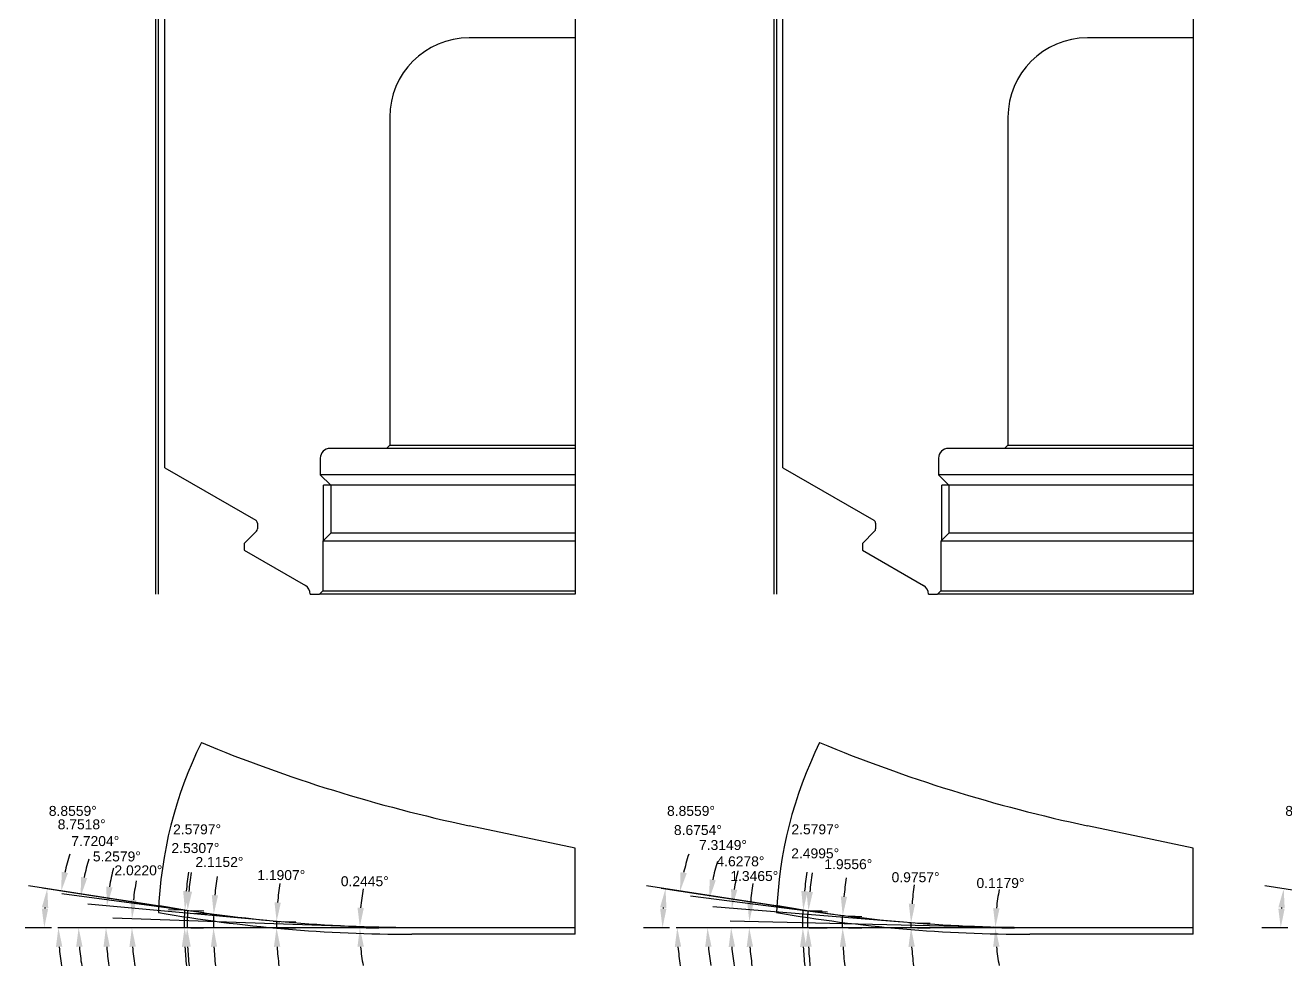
# Model space of a CAD drawing. Header units: inches. Extents: x 90.4 to 145.9, y -21.1 to -7.6.
# Drawn here: x 122.18 to 134.09, y -21.06 to -12.18 of the extents above; entities that cross this region are included whole.
import ezdxf

# ---------------------------------------------------------------- set-up
doc = ezdxf.new("R2010")
doc.units = ezdxf.units.IN
doc.header["$MEASUREMENT"] = 0
doc.header["$PDMODE"] = 35
doc.layers.get('Defpoints').update_dxf_attribs({"color": 10})
doc.layers.add('Dims', color=4, linetype='Continuous')
doc.styles.get("Standard").update_dxf_attribs({"font": 'arial.ttf'})
doc.dimstyles.get("Standard").update_dxf_attribs({"dimtxt": 0.09375, "dimasz": 0.18, "dimexe": 0.18, "dimexo": 0.0625, "dimgap": 0.09, "dimtad": 0, "dimtih": 1, "dimtoh": 1, "dimdec": 4, "dimzin": 0, "dimdsep": 46, "dimtxsty": 'Standard', "dimcen": 0.09, "dimadec": 4, "dimazin": 0, "dimtfac": 1, "dimtdec": 4, "dimtofl": 0, "dimtmove": 0, "dimatfit": 3, "dimfxl": 1, "dimtolj": 1, "dimtzin": 0, "dimarcsym": 0})

# ---------------------------------------------------------------- blocks, each defined once
blk = doc.blocks.new('*D83')
at = {"layer": 'Defpoints', "color": 0, "transparency": 16777216}
for p in [(122.489, -20.697), (123.187, -20.669), (125.308, -20.687), (125.368, -20.689), (127.372, -20.697)]:
    blk.add_point(p, dxfattribs=at)
at = {"layer": 'Dims', "color": 0, "lineweight": -2, "transparency": 16777216}
blk.add_line((125.246, -20.685), (123.008, -20.606), dxfattribs=at)
for start, end in [(169.3757, 173.6769), (184.3011, 188.6023)]:
    blk.add_arc((125.585, -20.697), 2.398, start, end, dxfattribs=at)
at = {"layer": 'Dims', "color": 0, "transparency": 16777216}
for points in [[(123.231, -20.435), (123.172, -20.431), (123.188, -20.612)], [(123.164, -20.878), (123.224, -20.876), (123.187, -20.697)]]:
    blk.add_solid(points, dxfattribs=at)
at = {"layer": 'Dims', "color": 0, "transparency": 16777216, "insert": (123.249, -20.156), "char_height": 0.09375, "attachment_point": 5}
blk.add_mtext('\\A1;2.0220°', dxfattribs=at)
blk = doc.blocks.new('*D84')
at = {"layer": 'Defpoints', "color": 0, "transparency": 16777216}
for p in [(122.489, -20.697), (122.943, -20.628), (124.523, -20.636), (124.583, -20.641), (127.372, -20.697)]:
    blk.add_point(p, dxfattribs=at)
at = {"layer": 'Dims', "color": 0, "lineweight": -2, "transparency": 16777216}
blk.add_line((124.461, -20.63), (122.772, -20.474), dxfattribs=at)
for start, end in [(165.5672, 170.1547), (184.5875, 189.1749)]:
    blk.add_arc((125.191, -20.697), 2.249, start, end, dxfattribs=at)
at = {"layer": 'Dims', "color": 0, "transparency": 16777216}
for points in [[(123.005, -20.316), (122.945, -20.309), (122.951, -20.491)], [(122.919, -20.878), (122.979, -20.876), (122.942, -20.697)]]:
    blk.add_solid(points, dxfattribs=at)
at = {"layer": 'Dims', "color": 0, "transparency": 16777216, "insert": (123.045, -20.025), "char_height": 0.09375, "attachment_point": 5}
blk.add_mtext('\\A1;5.2579°', dxfattribs=at)
blk = doc.blocks.new('*D85')
at = {"layer": 'Defpoints', "color": 0, "transparency": 16777216}
for p in [(123.928, -20.567), (123.988, -20.575), (122.489, -20.697), (122.686, -20.598), (127.372, -20.697)]:
    blk.add_point(p, dxfattribs=at)
at = {"layer": 'Dims', "color": 0, "lineweight": -2, "transparency": 16777216}
blk.add_line((123.866, -20.558), (122.526, -20.376), dxfattribs=at)
for start, end in [(162.9271, 167.6034), (184.6763, 189.3525)]:
    blk.add_arc((124.89, -20.697), 2.206, start, end, dxfattribs=at)
at = {"layer": 'Dims', "color": 0, "transparency": 16777216}
for points in [[(122.765, -20.229), (122.706, -20.218), (122.704, -20.401)], [(122.661, -20.878), (122.721, -20.876), (122.684, -20.697)]]:
    blk.add_solid(points, dxfattribs=at)
at = {"layer": 'Dims', "color": 0, "transparency": 16777216, "insert": (122.841, -19.88), "char_height": 0.09375, "attachment_point": 5}
blk.add_mtext('\\A1;7.7204°', dxfattribs=at)
blk = doc.blocks.new('*D86')
at = {"layer": 'Defpoints', "color": 0, "transparency": 16777216}
for p in [(125.338, -20.688), (125.338, -20.697), (125.34, -20.694), (127.372, -20.697)]:
    blk.add_point(p, dxfattribs=at)
at = {"layer": 'Dims', "color": 0, "lineweight": -2, "transparency": 16777216}
for p, q in [((125.401, -20.689), (125.52, -20.689)), ((125.401, -20.697), (125.52, -20.697))]:
    blk.add_line(p, q, dxfattribs=at)
for start, end in [(169.6049, 174.6802), (185.0753, 190.1506)]:
    blk.add_arc((127.372, -20.697), 2.033, start, end, dxfattribs=at)
at = {"layer": 'Dims', "color": 0, "transparency": 16777216}
for points in [[(125.378, -20.51), (125.318, -20.507), (125.34, -20.688)], [(125.318, -20.878), (125.378, -20.875), (125.34, -20.697)]]:
    blk.add_solid(points, dxfattribs=at)
at = {"layer": 'Dims', "color": 0, "transparency": 16777216, "insert": (125.387, -20.259), "char_height": 0.09375, "attachment_point": 5}
blk.add_mtext('\\A1;0.2445°', dxfattribs=at)
blk = doc.blocks.new('*D87')
at = {"layer": 'Defpoints', "color": 0, "transparency": 16777216}
for p in [(124.553, -20.697), (124.554, -20.638), (124.554, -20.677), (127.372, -20.697)]:
    blk.add_point(p, dxfattribs=at)
at = {"layer": 'Dims', "color": 0, "lineweight": -2, "transparency": 16777216}
for p, q in [((124.616, -20.64), (124.734, -20.642)), ((124.616, -20.697), (124.733, -20.697))]:
    blk.add_line(p, q, dxfattribs=at)
for start, end in [(171.4907, 175.15), (183.6593, 187.3186)]:
    blk.add_arc((127.372, -20.697), 2.819, start, end, dxfattribs=at)
at = {"layer": 'Dims', "color": 0, "transparency": 16777216}
for points in [[(124.594, -20.46), (124.534, -20.457), (124.554, -20.638)], [(124.529, -20.878), (124.589, -20.876), (124.553, -20.697)]]:
    blk.add_solid(points, dxfattribs=at)
at = {"layer": 'Dims', "color": 0, "transparency": 16777216, "insert": (124.598, -20.201), "char_height": 0.09375, "attachment_point": 5}
blk.add_mtext('\\A1;1.1907°', dxfattribs=at)
blk = doc.blocks.new('*D88')
at = {"layer": 'Defpoints', "color": 0, "transparency": 16777216}
for p in [(123.96, -20.571), (123.958, -20.655), (123.958, -20.697), (127.372, -20.697)]:
    blk.add_point(p, dxfattribs=at)
at = {"layer": 'Dims', "color": 0, "lineweight": -2, "transparency": 16777216}
for p, q in [((123.898, -20.569), (123.78, -20.564)), ((123.895, -20.697), (123.778, -20.697))]:
    blk.add_line(p, q, dxfattribs=at)
for start, end in [(171.8435, 174.8642), (183.0207, 186.0414)]:
    blk.add_arc((127.372, -20.697), 3.415, start, end, dxfattribs=at)
at = {"layer": 'Dims', "color": 0, "transparency": 16777216}
for points in [[(124.001, -20.393), (123.942, -20.389), (123.96, -20.571)], [(123.933, -20.878), (123.992, -20.876), (123.958, -20.697)]]:
    blk.add_solid(points, dxfattribs=at)
at = {"layer": 'Dims', "color": 0, "transparency": 16777216, "insert": (124.014, -20.077), "char_height": 0.09375, "attachment_point": 5}
blk.add_mtext('\\A1;2.1152°', dxfattribs=at)
blk = doc.blocks.new('*D99')
at = {"layer": 'Defpoints', "color": 0, "transparency": 16777216}
for p in [(128.328, -20.697), (129.018, -20.678), (131.322, -20.693), (131.362, -20.694), (133.212, -20.697)]:
    blk.add_point(p, dxfattribs=at)
at = {"layer": 'Dims', "color": 0, "lineweight": -2, "transparency": 16777216}
blk.add_line((131.259, -20.691), (128.839, -20.634), dxfattribs=at)
for start, end in [(170.3626, 174.5081), (184.1455, 188.2909)]:
    blk.add_arc((131.506, -20.697), 2.488, start, end, dxfattribs=at)
at = {"layer": 'Dims', "color": 0, "transparency": 16777216}
for points in [[(129.059, -20.461), (128.999, -20.457), (129.019, -20.639)], [(128.994, -20.878), (129.054, -20.876), (129.018, -20.697)]]:
    blk.add_solid(points, dxfattribs=at)
at = {"layer": 'Dims', "color": 0, "transparency": 16777216, "insert": (129.066, -20.21), "char_height": 0.09375, "attachment_point": 5}
blk.add_mtext('\\A1;1.3465°', dxfattribs=at)
blk = doc.blocks.new('*D100')
at = {"layer": 'Defpoints', "color": 0, "transparency": 16777216}
for p in [(128.328, -20.697), (128.847, -20.636), (130.525, -20.65), (130.565, -20.653), (133.212, -20.697)]:
    blk.add_point(p, dxfattribs=at)
at = {"layer": 'Dims', "color": 0, "lineweight": -2, "transparency": 16777216}
blk.add_line((130.463, -20.645), (128.674, -20.5), dxfattribs=at)
for start, end in [(166.2428, 170.8075), (184.5647, 189.1294)]:
    blk.add_arc((131.106, -20.697), 2.26, start, end, dxfattribs=at)
at = {"layer": 'Dims', "color": 0, "transparency": 16777216}
for points in [[(128.905, -20.34), (128.846, -20.332), (128.854, -20.515)], [(128.824, -20.878), (128.884, -20.876), (128.847, -20.697)]]:
    blk.add_solid(points, dxfattribs=at)
at = {"layer": 'Dims', "color": 0, "transparency": 16777216, "insert": (128.935, -20.071), "char_height": 0.09375, "attachment_point": 5}
blk.add_mtext('\\A1;4.6278°', dxfattribs=at)
blk = doc.blocks.new('*D101')
at = {"layer": 'Defpoints', "color": 0, "transparency": 16777216}
for p in [(129.875, -20.581), (129.915, -20.586), (128.328, -20.697), (128.626, -20.605), (133.212, -20.697)]:
    blk.add_point(p, dxfattribs=at)
at = {"layer": 'Dims', "color": 0, "lineweight": -2, "transparency": 16777216}
blk.add_line((129.813, -20.573), (128.463, -20.4), dxfattribs=at)
for start, end in [(163.1083, 167.8967), (184.7884, 189.5768)]:
    blk.add_arc((130.779, -20.697), 2.154, start, end, dxfattribs=at)
at = {"layer": 'Dims', "color": 0, "transparency": 16777216}
for points in [[(128.702, -20.25), (128.643, -20.24), (128.642, -20.423)], [(128.602, -20.878), (128.662, -20.876), (128.624, -20.697)]]:
    blk.add_solid(points, dxfattribs=at)
at = {"layer": 'Dims', "color": 0, "transparency": 16777216, "insert": (128.77, -19.917), "char_height": 0.09375, "attachment_point": 5}
blk.add_mtext('\\A1;7.3149°', dxfattribs=at)
blk = doc.blocks.new('*D102')
at = {"layer": 'Defpoints', "color": 0, "transparency": 16777216}
for p in [(131.342, -20.693), (131.342, -20.697), (131.343, -20.696), (133.212, -20.697)]:
    blk.add_point(p, dxfattribs=at)
at = {"layer": 'Dims', "color": 0, "lineweight": -2, "transparency": 16777216}
for p, q in [((131.404, -20.693), (131.523, -20.694)), ((131.404, -20.697), (131.523, -20.697))]:
    blk.add_line(p, q, dxfattribs=at)
for start, end in [(168.8378, 174.3599), (185.5221, 191.0443)]:
    blk.add_arc((133.212, -20.697), 1.868, start, end, dxfattribs=at)
at = {"layer": 'Dims', "color": 0, "transparency": 16777216}
for points in [[(131.382, -20.515), (131.322, -20.512), (131.343, -20.693)], [(131.322, -20.878), (131.382, -20.875), (131.343, -20.697)]]:
    blk.add_solid(points, dxfattribs=at)
at = {"layer": 'Dims', "color": 0, "transparency": 16777216, "insert": (131.391, -20.276), "char_height": 0.09375, "attachment_point": 5}
blk.add_mtext('\\A1;0.1179°', dxfattribs=at)
blk = doc.blocks.new('*D103')
at = {"layer": 'Defpoints', "color": 0, "transparency": 16777216}
for p in [(130.545, -20.652), (130.545, -20.697), (130.546, -20.682), (133.212, -20.697)]:
    blk.add_point(p, dxfattribs=at)
at = {"layer": 'Dims', "color": 0, "lineweight": -2, "transparency": 16777216}
for p, q in [((130.607, -20.697), (130.726, -20.697)), ((130.608, -20.653), (130.726, -20.655))]:
    blk.add_line(p, q, dxfattribs=at)
for start, end in [(171.2851, 175.1547), (183.8696, 187.7392)]:
    blk.add_arc((133.212, -20.697), 2.666, start, end, dxfattribs=at)
at = {"layer": 'Dims', "color": 0, "transparency": 16777216}
for points in [[(130.585, -20.473), (130.525, -20.47), (130.546, -20.652)], [(130.522, -20.878), (130.582, -20.876), (130.546, -20.697)]]:
    blk.add_solid(points, dxfattribs=at)
at = {"layer": 'Dims', "color": 0, "transparency": 16777216, "insert": (130.589, -20.221), "char_height": 0.09375, "attachment_point": 5}
blk.add_mtext('\\A1;0.9757°', dxfattribs=at)
blk = doc.blocks.new('*D104')
at = {"layer": 'Defpoints', "color": 0, "transparency": 16777216}
for p in [(129.897, -20.584), (129.895, -20.697), (129.9, -20.659), (133.212, -20.697)]:
    blk.add_point(p, dxfattribs=at)
at = {"layer": 'Dims', "color": 0, "lineweight": -2, "transparency": 16777216}
for p, q in [((129.959, -20.586), (130.081, -20.59)), ((129.957, -20.697), (130.08, -20.697))]:
    blk.add_line(p, q, dxfattribs=at)
for start, end in [(171.8159, 174.9301), (183.1142, 186.2285)]:
    blk.add_arc((133.212, -20.697), 3.312, start, end, dxfattribs=at)
at = {"layer": 'Dims', "color": 0, "transparency": 16777216}
for points in [[(129.942, -20.406), (129.883, -20.402), (129.901, -20.584)], [(129.874, -20.878), (129.934, -20.876), (129.9, -20.697)]]:
    blk.add_solid(points, dxfattribs=at)
at = {"layer": 'Dims', "color": 0, "transparency": 16777216, "insert": (129.954, -20.098), "char_height": 0.09375, "attachment_point": 5}
blk.add_mtext('\\A1;1.9556°', dxfattribs=at)
blk = doc.blocks.new('*D167')
at = {"layer": 'Defpoints', "color": 0, "transparency": 16777216}
for p in [(123.713, -20.535), (123.709, -20.643), (123.71, -20.697), (127.372, -20.697)]:
    blk.add_point(p, dxfattribs=at)
at = {"layer": 'Dims', "color": 0, "lineweight": -2, "transparency": 16777216}
for p, q in [((123.651, -20.533), (123.533, -20.527)), ((123.647, -20.697), (123.529, -20.697))]:
    blk.add_line(p, q, dxfattribs=at)
for start, end in [(171.8381, 174.6537), (182.8156, 185.6312)]:
    blk.add_arc((127.372, -20.697), 3.663, start, end, dxfattribs=at)
at = {"layer": 'Dims', "color": 0, "transparency": 16777216}
for points in [[(123.755, -20.358), (123.695, -20.354), (123.713, -20.535)], [(123.683, -20.878), (123.743, -20.876), (123.709, -20.697)]]:
    blk.add_solid(points, dxfattribs=at)
at = {"layer": 'Dims', "color": 0, "transparency": 16777216, "insert": (123.787, -19.946), "char_height": 0.09375, "attachment_point": 5}
blk.add_mtext('\\A1;2.5307°', dxfattribs=at)
blk = doc.blocks.new('*D168')
at = {"layer": 'Defpoints', "color": 0, "transparency": 16777216}
for p in [(122.496, -20.581), (123.68, -20.53), (123.74, -20.539), (122.489, -20.697), (127.372, -20.697)]:
    blk.add_point(p, dxfattribs=at)
at = {"layer": 'Dims', "color": 0, "lineweight": -2, "transparency": 16777216}
blk.add_line((123.618, -20.521), (122.342, -20.324), dxfattribs=at)
for start, end in [(162.1626, 166.7054), (184.5428, 189.0856)]:
    blk.add_arc((124.764, -20.697), 2.271, start, end, dxfattribs=at)
at = {"layer": 'Dims', "color": 0, "transparency": 16777216}
for points in [[(122.583, -20.181), (122.524, -20.169), (122.52, -20.351)], [(122.47, -20.878), (122.53, -20.876), (122.493, -20.697)]]:
    blk.add_solid(points, dxfattribs=at)
at = {"layer": 'Dims', "color": 0, "transparency": 16777216, "insert": (122.713, -19.722), "char_height": 0.09375, "attachment_point": 5}
blk.add_mtext('\\A1;8.7518°', dxfattribs=at)
blk = doc.blocks.new('*D169')
at = {"layer": 'Defpoints', "color": 0, "transparency": 16777216}
for p in [(129.571, -20.538), (129.567, -20.697), (129.573, -20.644), (133.212, -20.697)]:
    blk.add_point(p, dxfattribs=at)
at = {"layer": 'Dims', "color": 0, "lineweight": -2, "transparency": 16777216}
for p, q in [((129.633, -20.541), (129.756, -20.546)), ((129.63, -20.697), (129.753, -20.697))]:
    blk.add_line(p, q, dxfattribs=at)
for start, end in [(171.831, 174.6657), (182.8348, 185.6695)]:
    blk.add_arc((133.212, -20.697), 3.638, start, end, dxfattribs=at)
at = {"layer": 'Dims', "color": 0, "transparency": 16777216}
for points in [[(129.619, -20.361), (129.559, -20.357), (129.577, -20.538)], [(129.548, -20.878), (129.608, -20.876), (129.573, -20.697)]]:
    blk.add_solid(points, dxfattribs=at)
at = {"layer": 'Dims', "color": 0, "transparency": 16777216, "insert": (129.641, -19.996), "char_height": 0.09375, "attachment_point": 5}
blk.add_mtext('\\A1;2.4995°', dxfattribs=at)
blk = doc.blocks.new('*D170')
at = {"layer": 'Defpoints', "color": 0, "transparency": 16777216}
for p in [(128.341, -20.582), (129.547, -20.534), (129.587, -20.541), (128.328, -20.697), (133.212, -20.697)]:
    blk.add_point(p, dxfattribs=at)
at = {"layer": 'Dims', "color": 0, "lineweight": -2, "transparency": 16777216}
blk.add_line((129.485, -20.525), (128.186, -20.327), dxfattribs=at)
for start, end in [(162.2535, 166.7891), (184.5356, 189.0711)]:
    blk.add_arc((130.612, -20.697), 2.274, start, end, dxfattribs=at)
at = {"layer": 'Dims', "color": 0, "transparency": 16777216}
for points in [[(128.428, -20.183), (128.369, -20.172), (128.364, -20.354)], [(128.315, -20.878), (128.375, -20.876), (128.338, -20.697)]]:
    blk.add_solid(points, dxfattribs=at)
at = {"layer": 'Dims', "color": 0, "transparency": 16777216, "insert": (128.533, -19.776), "char_height": 0.09375, "attachment_point": 5}
blk.add_mtext('\\A1;8.6754°', dxfattribs=at)
blk = doc.blocks.new('*D174')
at = {"layer": 'Defpoints', "color": 0, "transparency": 16777216}
for p in [(122.363, -20.574), (123.655, -20.526), (123.714, -20.535), (122.489, -20.697), (127.372, -20.697)]:
    blk.add_point(p, dxfattribs=at)
at = {"layer": 'Dims', "color": 0, "lineweight": -2, "transparency": 16777216}
for p, q in [((123.593, -20.517), (122.21, -20.301)), ((122.427, -20.697), (122.18, -20.697))]:
    blk.add_line(p, q, dxfattribs=at)
blk.add_arc((124.751, -20.697), 2.392, 175.4573, 175.6868, dxfattribs=at)
at = {"layer": 'Dims', "color": 0, "transparency": 16777216}
for points in [[(122.337, -20.504), (122.397, -20.511), (122.388, -20.329)], [(122.396, -20.518), (122.336, -20.516), (122.36, -20.697)]]:
    blk.add_solid(points, dxfattribs=at)
at = {"layer": 'Dims', "color": 0, "transparency": 16777216, "insert": (122.629, -19.595), "char_height": 0.09375, "attachment_point": 5}
blk.add_mtext('\\A1;8.8559°', dxfattribs=at)
blk = doc.blocks.new('*D173')
at = {"layer": 'Defpoints', "color": 0, "transparency": 16777216}
for p in [(123.685, -20.531), (123.681, -20.697), (123.685, -20.642), (127.372, -20.697)]:
    blk.add_point(p, dxfattribs=at)
at = {"layer": 'Dims', "color": 0, "lineweight": -2, "transparency": 16777216}
for p, q in [((123.747, -20.534), (123.868, -20.539)), ((123.743, -20.697), (123.865, -20.697))]:
    blk.add_line(p, q, dxfattribs=at)
for start, end in [(171.8265, 174.6234), (182.7969, 185.5938)]:
    blk.add_arc((127.372, -20.697), 3.688, start, end, dxfattribs=at)
at = {"layer": 'Dims', "color": 0, "transparency": 16777216}
for points in [[(123.731, -20.354), (123.671, -20.349), (123.688, -20.531)], [(123.659, -20.878), (123.719, -20.876), (123.685, -20.697)]]:
    blk.add_solid(points, dxfattribs=at)
at = {"layer": 'Dims', "color": 0, "transparency": 16777216, "insert": (123.803, -19.769), "char_height": 0.09375, "attachment_point": 5}
blk.add_mtext('\\A1;2.5797°', dxfattribs=at)
blk = doc.blocks.new('*D176')
at = {"layer": 'Defpoints', "color": 0, "transparency": 16777216}
for p in [(128.202, -20.574), (129.494, -20.526), (129.554, -20.535), (128.328, -20.697), (133.212, -20.697)]:
    blk.add_point(p, dxfattribs=at)
at = {"layer": 'Dims', "color": 0, "lineweight": -2, "transparency": 16777216}
for p, q in [((129.432, -20.517), (128.049, -20.301)), ((128.266, -20.697), (128.019, -20.697))]:
    blk.add_line(p, q, dxfattribs=at)
blk.add_arc((130.59, -20.697), 2.392, 175.4573, 175.6868, dxfattribs=at)
at = {"layer": 'Dims', "color": 0, "transparency": 16777216}
for points in [[(128.176, -20.504), (128.236, -20.511), (128.227, -20.329)], [(128.236, -20.518), (128.176, -20.516), (128.199, -20.697)]]:
    blk.add_solid(points, dxfattribs=at)
at = {"layer": 'Dims', "color": 0, "transparency": 16777216, "insert": (128.468, -19.595), "char_height": 0.09375, "attachment_point": 5}
blk.add_mtext('\\A1;8.8559°', dxfattribs=at)
blk = doc.blocks.new('*D175')
at = {"layer": 'Defpoints', "color": 0, "transparency": 16777216}
for p in [(129.524, -20.531), (129.52, -20.697), (129.524, -20.642), (133.212, -20.697)]:
    blk.add_point(p, dxfattribs=at)
at = {"layer": 'Dims', "color": 0, "lineweight": -2, "transparency": 16777216}
for p, q in [((129.586, -20.534), (129.707, -20.539)), ((129.583, -20.697), (129.704, -20.697))]:
    blk.add_line(p, q, dxfattribs=at)
for start, end in [(171.8265, 174.6234), (182.7969, 185.5938)]:
    blk.add_arc((133.212, -20.697), 3.688, start, end, dxfattribs=at)
at = {"layer": 'Dims', "color": 0, "transparency": 16777216}
for points in [[(129.57, -20.354), (129.51, -20.349), (129.528, -20.531)], [(129.498, -20.878), (129.558, -20.876), (129.524, -20.697)]]:
    blk.add_solid(points, dxfattribs=at)
at = {"layer": 'Dims', "color": 0, "transparency": 16777216, "insert": (129.643, -19.769), "char_height": 0.09375, "attachment_point": 5}
blk.add_mtext('\\A1;2.5797°', dxfattribs=at)
blk = doc.blocks.new('*D178')
at = {"layer": 'Defpoints', "color": 0, "transparency": 16777216}
for p in [(134.041, -20.574), (135.333, -20.526), (135.393, -20.535), (134.168, -20.697), (139.051, -20.697)]:
    blk.add_point(p, dxfattribs=at)
at = {"layer": 'Dims', "color": 0, "lineweight": -2, "transparency": 16777216}
for p, q in [((135.271, -20.517), (133.889, -20.301)), ((134.105, -20.697), (133.858, -20.697))]:
    blk.add_line(p, q, dxfattribs=at)
blk.add_arc((136.43, -20.697), 2.392, 175.4573, 175.6868, dxfattribs=at)
at = {"layer": 'Dims', "color": 0, "transparency": 16777216}
for points in [[(134.016, -20.504), (134.075, -20.511), (134.066, -20.329)], [(134.075, -20.518), (134.015, -20.516), (134.038, -20.697)]]:
    blk.add_solid(points, dxfattribs=at)
at = {"layer": 'Dims', "color": 0, "transparency": 16777216, "insert": (134.307, -19.595), "char_height": 0.09375, "attachment_point": 5}
blk.add_mtext('\\A1;8.8559°', dxfattribs=at)

msp = doc.modelspace()

# ---------------------------------------------------------------- linework, layer by layer
for p, q in [((123.40984, -9.04696), (123.40984, -17.54696)), ((123.43484, -9.04696), (123.43484, -17.54696)), ((127.37234, -9.04696), (127.37234, -17.54696)), ((129.24906, -9.04696), (129.24906, -17.54696)), ((129.27406, -9.04696), (129.27406, -17.54696)), ((133.21156, -9.04696), (133.21156, -17.54696)), ((123.49734, -16.35428), (123.49734, -11.41678)), ((129.33656, -16.35428), (129.33656, -11.41678)), ((127.37234, -12.29696), (126.37234, -12.29696)), ((133.21156, -12.29696), (132.21156, -12.29696)), ((125.62234, -13.04696), (125.62234, -16.14071)), ((131.46156, -13.04696), (131.46156, -16.14071)), ((125.59109, -16.17196), (125.05984, -16.17196)), ((125.62234, -16.14071), (125.59109, -16.17196)), ((127.37234, -16.17196), (125.59109, -16.17196)), ((125.62234, -16.14071), (127.37234, -16.14071)), ((131.43031, -16.17196), (130.89906, -16.17196)), ((131.46156, -16.14071), (131.43031, -16.17196)), ((133.21156, -16.17196), (131.43031, -16.17196)), ((131.46156, -16.14071), (133.21156, -16.14071)), ((124.96609, -16.26571), (124.96609, -16.42196)), ((130.80531, -16.26571), (130.80531, -16.42196)), ((123.49734, -16.35428), (124.35672, -16.85044)), ((127.37234, -16.42196), (124.96609, -16.42196)), ((124.96609, -16.42196), (125.06499, -16.52086)), ((129.33656, -16.35428), (130.19593, -16.85044)), ((133.21156, -16.42196), (130.80531, -16.42196)), ((130.80531, -16.42196), (130.90421, -16.52086)), ((125.06499, -16.52086), (124.99734, -16.52086)), ((124.99734, -17.03876), (124.99734, -16.52086)), ((127.37234, -16.52086), (125.06499, -16.52086)), ((125.06499, -16.52086), (125.06499, -16.97111)), ((130.90421, -16.52086), (130.83656, -16.52086)), ((130.83656, -17.03876), (130.83656, -16.52086)), ((133.21156, -16.52086), (130.90421, -16.52086)), ((130.90421, -16.52086), (130.90421, -16.97111)), ((124.37234, -16.8775), (124.37234, -16.93154)), ((130.21156, -16.8775), (130.21156, -16.93154)), ((124.36319, -16.95364), (124.24734, -17.06949)), ((125.06499, -16.97111), (124.98914, -17.04696)), ((127.37234, -16.97111), (125.06499, -16.97111)), ((130.2024, -16.95364), (130.08656, -17.06949)), ((130.90421, -16.97111), (130.82836, -17.04696)), ((133.21156, -16.97111), (130.90421, -16.97111)), ((124.24734, -17.06949), (124.24734, -17.13199)), ((124.24734, -17.13199), (124.82547, -17.46577)), ((127.37234, -17.04696), (124.98914, -17.04696)), ((124.98914, -17.04696), (124.98914, -17.51571)), ((130.08656, -17.06949), (130.08656, -17.13199)), ((130.08656, -17.13199), (130.66468, -17.46577)), ((133.21156, -17.04696), (130.82836, -17.04696)), ((130.82836, -17.04696), (130.82836, -17.51571)), ((124.87234, -17.54696), (124.95789, -17.54696)), ((124.98914, -17.51571), (124.95789, -17.54696)), ((127.37234, -17.54696), (124.95789, -17.54696)), ((124.98914, -17.51571), (127.37234, -17.51571)), ((130.71156, -17.54696), (130.79711, -17.54696)), ((130.82836, -17.51571), (130.79711, -17.54696)), ((133.21156, -17.54696), (130.79711, -17.54696)), ((130.82836, -17.51571), (133.21156, -17.51571)), ((127.37234, -19.947), (126.37234, -19.73444)), ((133.21156, -19.947), (132.21156, -19.73444)), ((127.37234, -20.697), (127.37234, -19.947)), ((133.21156, -20.697), (133.21156, -19.947)), ((127.37234, -20.7595), (127.37234, -20.697)), ((133.21156, -20.7595), (133.21156, -20.697)), ((127.37234, -20.7595), (125.83024, -20.7595)), ((133.21156, -20.7595), (131.66946, -20.7595))]:
    msp.add_line(p, q)
at = {"color": 1}
for p, q in [((123.65474, -20.52616), (123.71438, -20.53546)), ((129.49395, -20.52616), (129.5536, -20.53546)), ((125.83024, -20.697), (122.4892, -20.697)), ((131.66946, -20.697), (128.32842, -20.697))]:
    msp.add_line(p, q, dxfattribs=at)
for points in [[(127.37234, -20.697), (125.83024, -20.697, -0.04296551), (123.44814, -20.49192)], [(133.21156, -20.697), (131.66946, -20.697, -0.04296551), (129.28735, -20.49192)]]:
    msp.add_lwpolyline(points, format="xyb")
for centre, radius, start, end in [((126.37234, -13.04696), 0.75, 90, 180), ((132.21156, -13.04696), 0.75, 90, 180), ((125.05984, -16.26571), 0.09375, 90, 180), ((130.89906, -16.26571), 0.09375, 90, 180), ((124.34109, -16.8775), 0.03125, 0, 60), ((130.18031, -16.8775), 0.03125, 0, 60), ((124.34109, -16.93154), 0.03125, 315, 0), ((130.18031, -16.93154), 0.03125, 315, 0), ((124.77859, -17.54696), 0.09375, 0, 60), ((130.61781, -17.54696), 0.09375, 0, 60), ((127.37234, -20.697), 3.9375, 153.658483, 177.911502), ((129.38706, -5.5513), 14.5, 247.523693, 258), ((133.21156, -20.697), 3.9375, 153.658483, 177.911502), ((135.22628, -5.5513), 14.5, 247.523693, 258), ((125.83024, -6.7595), 14, 260.159083, 270), ((131.66946, -6.7595), 14, 260.159083, 270)]:
    msp.add_arc(centre, radius, start, end)
for centre in [(127.37234, -20.697), (133.21156, -20.697)]:
    msp.add_arc(centre, 3.69153, 177.420256, 180, dxfattribs=at)
at = {"layer": 'Defpoints', "color": 1}
for p, q in [((129.58718, -20.54057), (129.54718, -20.53447)), ((129.91491, -20.58612), (129.87491, -20.58098)), ((130.56495, -20.65316), (130.52495, -20.64993)), ((131.36195, -20.6936), (131.32195, -20.69266))]:
    msp.add_line(p, q, dxfattribs=at)
for radius, start in [(3.64437, 177.500514), (3.31665, 178.044355), (2.66661, 179.02433), (1.8696, 179.882067)]:
    msp.add_arc((133.21156, -20.697), radius, start, 180, dxfattribs=at)
at = {"layer": 'Dims', "color": 1}
for p, q in [((123.6796, -20.53007), (123.7396, -20.5393)), ((123.92791, -20.56656), (123.98791, -20.5747)), ((124.52304, -20.63556), (124.58304, -20.64108)), ((125.30848, -20.68723), (125.36848, -20.68935))]:
    msp.add_line(p, q, dxfattribs=at)
for radius, start in [(3.66274, 177.469299), (3.41443, 177.884844), (2.81931, 178.809256), (2.03386, 179.755544)]:
    msp.add_arc((127.37234, -20.697), radius, start, 180, dxfattribs=at)

# ---------------------------------------------------------------- dimensions: what is measured, and where the dimension line sits
at = {"layer": 'Dims'}
for base, line1, line2, picture, middle in [((122.36272367, -20.57383014), ((127.37234184, -20.69699649), (122.48920492, -20.69699649)), ((123.65473978, -20.52616265), (123.71438193, -20.53545537)), '*D174', (122.62855297, -19.59502237)), ((128.20193744, -20.57383014), ((133.21155561, -20.69699649), (128.3284187, -20.69699649)), ((129.49395356, -20.52616265), (129.5535957, -20.53545537)), '*D176', (128.46776675, -19.59502237)), ((134.04115122, -20.57383014), ((139.05076938, -20.69699649), (134.16763247, -20.69699649)), ((135.33316733, -20.52616265), (135.39280948, -20.53545537)), '*D178', (134.30698052, -19.59502237)), ((122.4960315, -20.5814249), ((127.3723418, -20.6969965), (122.4892049, -20.6969965)), ((123.679597, -20.5300678), (123.739597, -20.5393046)), '*D168', (122.7128786, -19.7223651)), ((128.34081022, -20.58225066), ((133.21155561, -20.69699649), (128.3284187, -20.69699649)), ((129.54718209, -20.53446877), (129.58718209, -20.54057204)), '*D170', (128.53259551, -19.77629704)), ((122.68621673, -20.59794405), ((127.37234184, -20.69699649), (122.48920492, -20.69699649)), ((123.98790763, -20.57469504), (123.92790763, -20.56656102)), '*D85', (122.84087747, -19.87993715)), ((128.6262013, -20.6053403), ((133.2115556, -20.6969965), (128.3284187, -20.6969965)), ((129.9149052, -20.5861179), (129.8749052, -20.5809832)), '*D101', (128.7703079, -19.9172505)), ((122.94295869, -20.62822048), ((127.37234184, -20.69699649), (122.48920492, -20.69699649)), ((124.58303586, -20.64108082), (124.52303586, -20.63555929)), '*D84', (123.04475851, -20.02469052)), ((123.18700227, -20.66878373), ((127.37234184, -20.69699649), (122.48920492, -20.69699649)), ((125.3684791, -20.68934507), (125.3084791, -20.68722674)), '*D83', (123.24863946, -20.15604078)), ((128.84734085, -20.63615874), ((133.21155561, -20.69699649), (128.3284187, -20.69699649)), ((130.56494938, -20.65316311), (130.52494938, -20.64992527)), '*D100', (128.93487787, -20.07125523)), ((129.017993, -20.6775043), ((133.2115556, -20.6969965), (128.3284187, -20.6969965)), ((131.3619537, -20.6936039), (131.3219537, -20.6926637)), '*D99', (129.0660316, -20.210025))]:
    dim = msp.add_angular_dim_2l(base=base, line1=line1, line2=line2, dimstyle='Standard', dxfattribs=at)
    dim.commit()
    dim.dimension.update_dxf_attribs({"geometry": picture, "text_midpoint": middle, "dimtype": 162})
for base, center, p1, p2, picture, middle in [((123.684978, -20.641651), (127.372342, -20.696996), (123.684558, -20.530842), (123.680817, -20.696996), '*D173', (123.803356, -19.768526)), ((129.524192, -20.641651), (133.211556, -20.696996), (129.523772, -20.530842), (129.52003, -20.696996), '*D175', (129.64257, -19.768526)), ((123.70946, -20.64306), (127.37234, -20.697), (123.71317, -20.53527), (123.7096, -20.697), '*D167', (123.7869, -19.94587)), ((129.573449, -20.64409), (133.211556, -20.696996), (129.570649, -20.538064), (129.567182, -20.696996), '*D169', (129.64128, -19.995751)), ((123.95801, -20.65498), (127.37234, -20.697), (123.96023, -20.57098), (123.95791, -20.697), '*D88', (124.01444, -20.07734)), ((129.899729, -20.659315), (133.211556, -20.696996), (129.896837, -20.583813), (129.894905, -20.696996), '*D104', (129.954078, -20.098284)), ((124.553553, -20.677469), (127.372342, -20.696996), (124.553645, -20.638409), (124.553036, -20.696996), '*D87', (124.597544, -20.200563)), ((125.33963, -20.69411), (127.37234, -20.697), (125.3385, -20.68832), (125.33848, -20.697), '*D86', (125.38746, -20.25866)), ((130.54591, -20.68187), (133.21156, -20.697), (130.54534, -20.65159), (130.54495, -20.697), '*D103', (130.58872, -20.22097)), ((131.34322, -20.695715), (133.211556, -20.696996), (131.341958, -20.693148), (131.341954, -20.696996), '*D102', (131.391259, -20.276045))]:
    dim = msp.add_angular_dim_3p(base=base, center=center, p1=p1, p2=p2, dimstyle='Standard', dxfattribs=at)
    dim.commit()
    dim.dimension.update_dxf_attribs({"geometry": picture, "text_midpoint": middle, "dimtype": 165})

doc.saveas('drawing.dxf')
